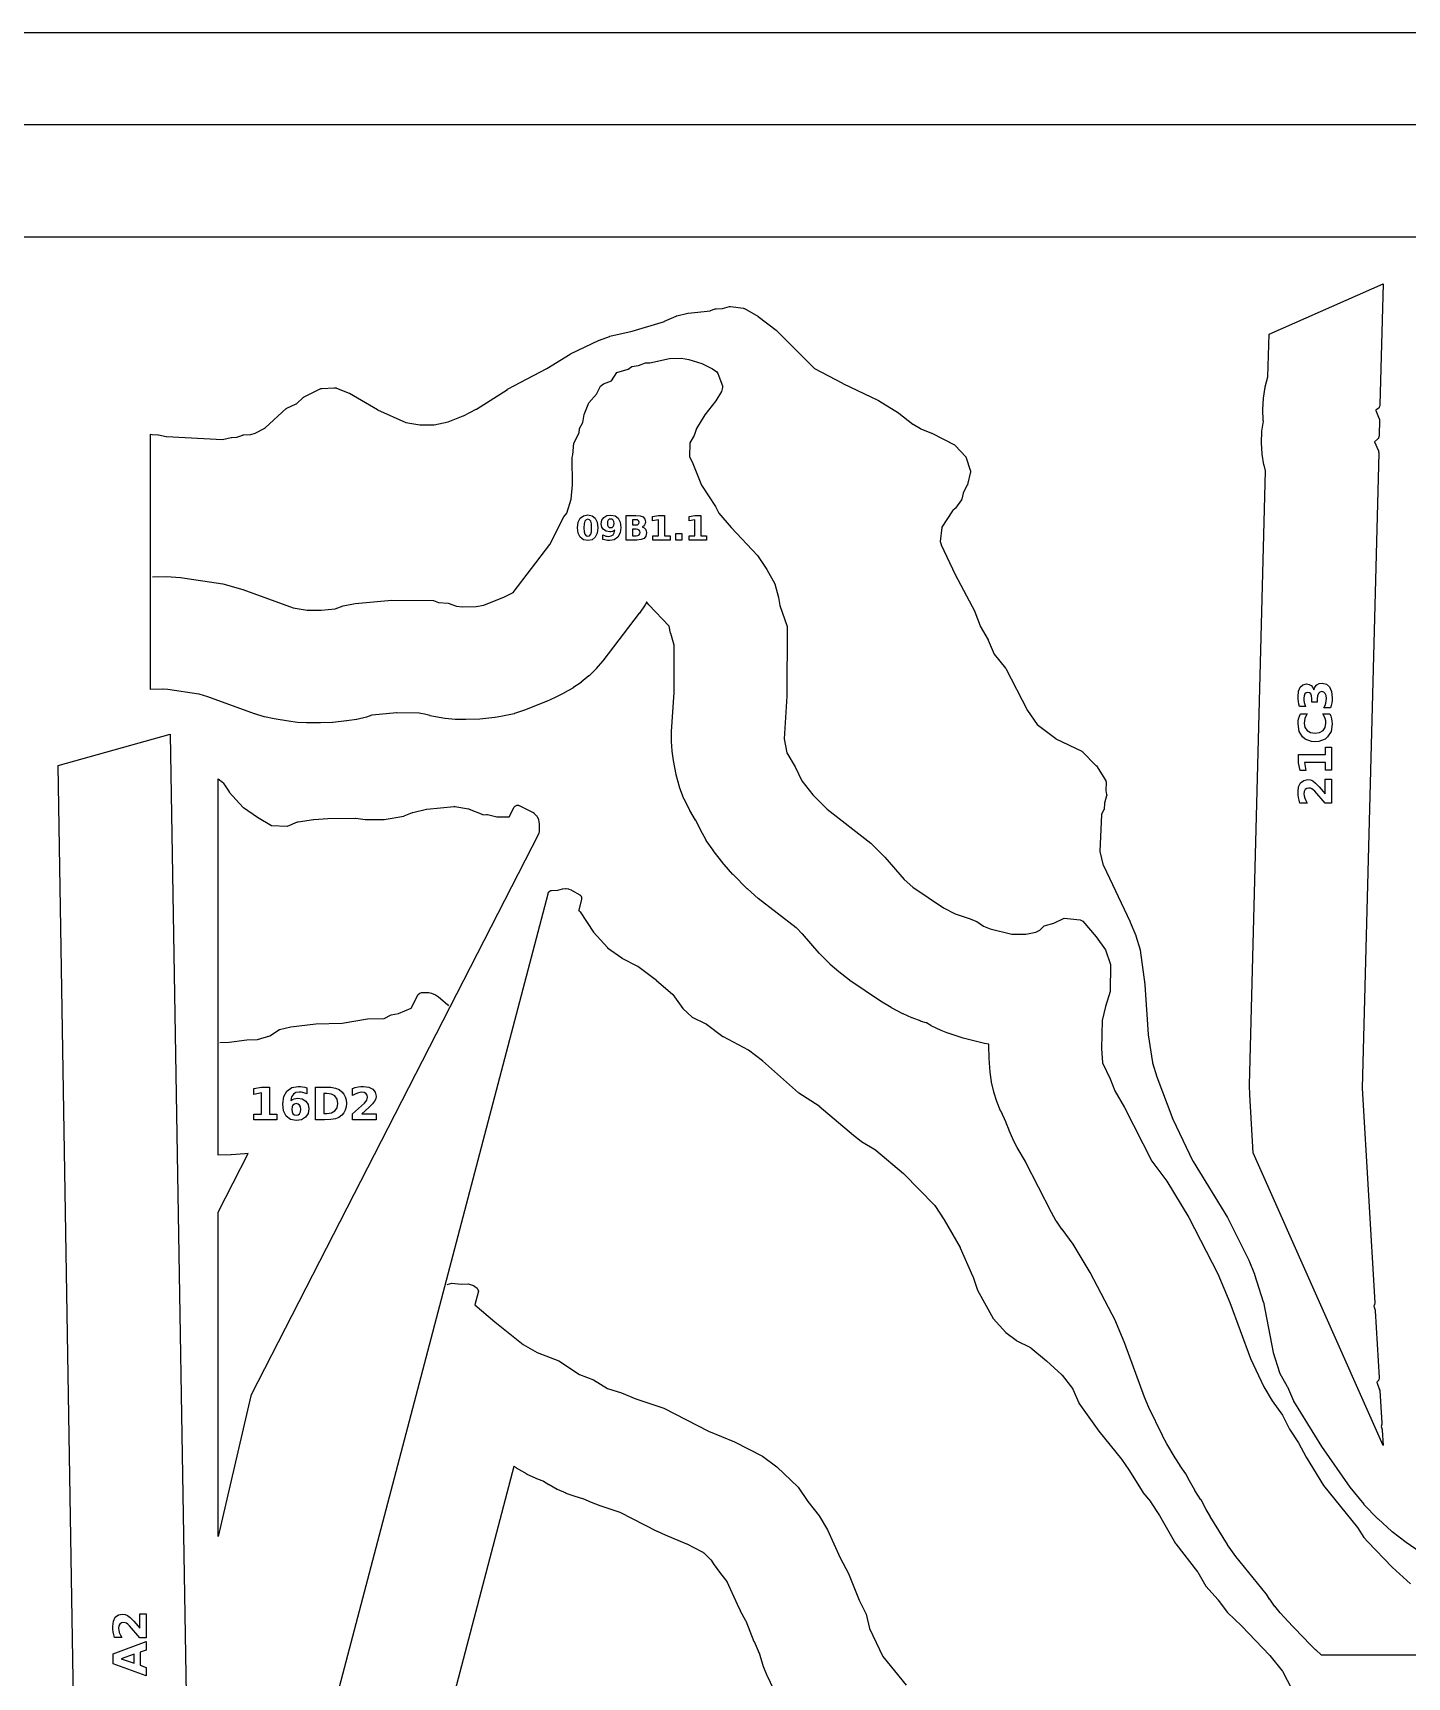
# Model space of a CAD drawing. Header units: millimetres. Extents: x 0 to 841, y 0 to 594.
# Drawn here: x 414.2 to 658.1, y 302.2 to 594 of the extents above; entities that cross this region are included whole.
import ezdxf

# ---------------------------------------------------------------- set-up
doc = ezdxf.new("R2010")
doc.units = ezdxf.units.MM
for name, color, linetype in [('CUT', 1, 'Continuous'), ('ENGRAVE', 5, 'Continuous'), ('SHEET_EDGE_DO_NOT_CUT', 8, 'Continuous')]:
    doc.layers.add(name, color=color, linetype=linetype)

msp = doc.modelspace()

# ---------------------------------------------------------------- linework, layer by layer
at = {"layer": 'CUT'}
for points in [[(358.62, 577.74), (684.48, 577.76)], [(677.38, 557.76), (358.62, 557.74)], [(707.21, 306.12), (642.87, 306.12), (641.86, 307.06), (641.84, 307.07), (640.97, 307.93), (640.96, 307.94), (636.66, 312.43), (636.66, 312.44), (636.25, 312.88), (636.24, 312.89), (635.55, 313.66), (635.53, 313.67), (634.58, 314.82), (634.55, 314.85), (633.69, 316.07), (633.68, 316.09), (633.1, 316.97), (633.09, 316.99), (627.7, 323.63), (627.68, 323.65), (626.2, 325.74), (626.18, 325.77), (623.11, 330.75), (623.1, 330.77), (622.42, 331.98), (622.41, 331.99), (621.52, 333.7), (621.5, 333.72), (620.43, 335.38), (620.42, 335.4), (619.46, 337.06), (619.45, 337.08), (618.82, 338.3), (618.8, 338.33), (617.8, 339.74), (617.79, 339.76), (616.91, 341.13), (616.9, 341.14), (615.44, 343.63), (615.43, 343.64), (614.66, 345.08), (614.66, 345.09), (612.25, 350.08), (612.24, 350.1), (611.49, 351.89), (611.48, 351.91), (607.99, 361.43), (607.98, 361.44), (606.37, 365.3), (606.36, 365.32), (601.85, 374.02), (601.85, 374.03), (598.84, 379.06), (598.82, 379.08), (596.84, 381.7), (596.82, 381.72), (595.85, 383.13), (595.83, 383.17), (594.98, 384.66), (594.97, 384.68), (590.36, 393.7), (590.35, 393.71), (588.9, 396.21), (588.89, 396.23), (588.12, 397.69), (588.1, 397.73), (587.46, 399.25), (587.45, 399.27), (586.95, 400.61), (586.94, 400.63), (585.96, 402.73), (585.95, 402.75), (585.27, 404.36), (585.26, 404.4), (584.74, 406.06), (584.72, 406.1), (584.35, 407.8), (584.34, 407.84), (584.12, 409.57), (584.12, 409.6), (583.91, 412.09), (583.9, 412.12), (583.84, 414.28), (583.84, 414.3), (583.85, 414.53), (583.85, 414.54), (583.84, 414.54), (583.11, 414.68), (583.08, 414.68), (579.33, 415.61), (579.29, 415.62), (576.63, 416.49), (576.59, 416.5), (575.41, 416.98), (575.38, 416.99), (573.61, 417.81), (573.57, 417.84), (572.77, 418.31), (572.76, 418.32), (572.74, 418.32), (571.87, 418.6), (571.85, 418.61), (570.24, 419.2), (570.2, 419.21), (568.64, 419.94), (568.62, 419.95), (566.58, 421.02), (566.55, 421.04), (564.64, 422.18), (564.61, 422.2), (559.19, 425.87), (559.16, 425.89), (557.24, 427.37), (557.22, 427.39), (555.71, 428.71), (555.69, 428.73), (553.75, 430.68), (553.72, 430.7), (550.78, 434.11), (550.76, 434.12), (549.71, 435.18), (549.69, 435.2), (542.95, 440.41), (542.92, 440.43), (541.01, 442.11), (540.98, 442.13), (538.48, 444.65), (538.46, 444.67), (536.88, 446.46), (536.86, 446.48), (534.94, 448.94), (534.92, 448.96), (533.72, 450.69), (533.69, 450.73), (532.68, 452.57), (532.67, 452.6), (531.84, 454.31), (531.83, 454.33), (530.83, 456.03), (530.81, 456.05), (529.78, 458.03), (529.76, 458.08), (528.97, 460.15), (528.95, 460.21), (528.39, 462.37), (528.39, 462.4), (527.9, 464.86), (527.9, 464.88), (527.64, 466.55), (527.64, 466.59), (527.53, 468.26), (527.52, 468.3), (527.56, 469.99), (527.56, 470.01), (528, 476.97), (528, 476.98), (528.05, 485.34), (528.05, 485.36), (528.05, 485.37), (527.91, 485.77), (527.9, 485.79), (527.4, 487.45), (527.39, 487.49), (527.13, 488.72), (527.13, 488.73), (527.12, 488.74), (523.55, 492.53), (523.55, 492.54), (523.15, 492.98), (523.14, 492.99), (523.14, 492.98), (522.91, 492.58), (522.89, 492.54), (521.85, 491.05), (521.83, 491.03), (515.34, 482.56), (515.33, 482.54), (514.19, 481.19), (514.16, 481.16), (512.92, 479.92), (512.89, 479.89), (511.54, 478.77), (511.51, 478.75), (510.06, 477.76), (510.03, 477.73), (508.49, 476.87), (508.47, 476.86), (506.93, 476.08), (506.91, 476.07), (505.34, 475.36), (505.32, 475.35), (501.67, 473.89), (501.65, 473.88), (499.67, 473.21), (499.62, 473.19), (497.58, 472.73), (497.56, 472.73), (496.25, 472.51), (496.22, 472.5), (493.56, 472.23), (493.53, 472.23), (491.08, 472.15), (491.06, 472.15), (489.23, 472.17), (489.19, 472.18), (487.38, 472.37), (487.35, 472.37), (486.34, 472.53), (486.32, 472.53), (484.73, 472.84), (484.69, 472.85), (483.74, 473.12), (483.71, 473.13), (482.77, 473.28), (482.76, 473.28), (482.75, 473.28), (478.79, 473.32), (478.77, 473.32), (474.43, 472.92), (474.42, 472.92), (474.4, 472.91), (473.45, 472.59), (473.41, 472.58), (471.72, 472.17), (471.67, 472.16), (469.93, 471.91), (469.91, 471.9), (467.43, 471.65), (467.41, 471.65), (465.28, 471.55), (465.25, 471.55), (462.8, 471.56), (462.78, 471.56), (461.2, 471.63), (461.16, 471.64), (459.59, 471.84), (459.57, 471.84), (457.07, 472.26), (457.05, 472.27), (455.32, 472.64), (455.28, 472.65), (453.59, 473.18), (453.57, 473.19), (445.28, 476.19), (445.26, 476.2), (443.71, 476.64), (443.68, 476.65), (438.18, 477.47), (438.16, 477.47), (437.34, 477.53), (437.31, 477.53), (435.12, 477.49), (435.12, 522.81), (435.4, 522.74), (435.41, 522.74), (435.42, 522.74), (436.44, 522.69), (436.48, 522.68), (436.52, 522.68), (437.9, 522.38), (437.91, 522.38), (437.92, 522.38), (447.88, 521.86), (447.89, 521.86), (447.9, 521.86), (449.39, 522.21), (449.44, 522.22), (449.5, 522.22), (450.39, 522.24), (450.41, 522.24), (450.42, 522.24), (451.47, 522.64), (451.51, 522.66), (451.56, 522.67), (451.61, 522.67), (452.89, 522.76), (452.91, 522.76), (452.92, 522.76), (453.67, 522.98), (453.68, 522.99), (453.69, 522.99), (455.4, 523.88), (455.41, 523.89), (455.42, 523.89), (459.17, 527.33), (459.21, 527.36), (459.25, 527.39), (459.3, 527.42), (460.96, 528.19), (460.97, 528.19), (460.98, 528.2), (462.28, 529.34), (462.31, 529.37), (462.35, 529.39), (462.38, 529.41), (465.32, 530.87), (465.37, 530.89), (465.42, 530.91), (465.46, 530.92), (465.51, 530.92), (467.69, 531.04), (467.75, 531.04), (467.8, 531.04), (468.01, 531.01), (468.06, 530.99), (468.11, 530.98), (470.37, 530.09), (470.41, 530.08), (470.44, 530.06), (475.38, 527.15), (475.4, 527.14), (480.4, 524.84), (480.41, 524.84), (480.42, 524.84), (482.9, 524.45), (482.91, 524.45), (482.92, 524.45), (485.41, 524.45), (485.43, 524.45), (485.44, 524.46), (487.9, 524.98), (487.91, 524.98), (487.92, 524.98), (490.61, 526.06), (490.64, 526.07), (492.91, 527.25), (492.93, 527.26), (498.44, 530.74), (498.47, 530.76), (505.41, 534.42), (505.43, 534.43), (509.58, 537), (509.62, 537.02), (514.7, 539.48), (514.75, 539.5), (516.53, 540.15), (516.59, 540.17), (520.57, 541.1), (520.59, 541.1), (526.3, 542.81), (526.33, 542.82), (528.38, 543.76), (528.42, 543.77), (528.47, 543.79), (530.43, 544.27), (530.49, 544.28), (534.45, 544.7), (534.46, 544.7), (534.47, 544.71), (535.29, 545.02), (535.34, 545.03), (535.4, 545.04), (535.45, 545.05), (536.56, 545.09), (536.58, 545.09), (536.59, 545.1), (537.81, 545.44), (537.86, 545.46), (537.91, 545.46), (537.96, 545.46), (538.02, 545.46), (540.31, 545.13), (540.36, 545.12), (540.4, 545.11), (540.44, 545.09), (540.48, 545.07), (542.89, 543.74), (542.92, 543.72), (542.95, 543.7), (546.11, 541.24), (546.15, 541.2), (552.9, 534.44), (552.91, 534.43), (552.92, 534.43), (552.92, 534.43), (557.91, 531.82), (557.92, 531.81), (564.25, 528.79), (564.3, 528.76), (567.85, 526.57), (567.89, 526.54), (570.37, 524.58), (570.4, 524.56), (571.73, 523.78), (571.76, 523.77), (573.7, 522.97), (573.74, 522.95), (577.77, 520.88), (577.81, 520.86), (577.84, 520.83), (577.88, 520.8), (577.91, 520.77), (579.75, 518.76), (579.78, 518.72), (579.81, 518.67), (579.83, 518.63), (579.85, 518.58), (580.57, 516.39), (580.59, 516.34), (580.6, 516.28), (580.6, 516.23), (580.6, 516.18), (580.59, 516.12), (580.08, 513.85), (580.07, 513.81), (580.05, 513.77), (580.03, 513.73), (579.32, 512.37), (579.31, 512.35), (579.31, 512.34), (579.05, 511.29), (579.04, 511.24), (579.02, 511.2), (579, 511.16), (578.98, 511.12), (577.96, 509.68), (577.94, 509.65), (577.91, 509.62), (577.88, 509.59), (577.44, 509.22), (577.43, 509.21), (577.43, 509.2), (575.5, 506.27), (575.5, 506.26), (575.49, 506.25), (575.2, 503.77), (575.2, 503.76), (575.2, 503.75), (575.4, 503.19), (575.41, 503.17), (577.91, 497.87), (577.91, 497.87), (581.35, 491.33), (581.38, 491.27), (582.33, 488.77), (582.34, 488.76), (582.34, 488.75), (583.72, 486.32), (583.75, 486.27), (584.82, 483.77), (584.82, 483.76), (584.83, 483.75), (586.79, 481.29), (586.82, 481.26), (586.85, 481.21), (590.72, 473.79), (590.73, 473.77), (592.44, 471.29), (592.45, 471.27), (592.46, 471.27), (595.72, 468.77), (595.73, 468.76), (595.74, 468.75), (600.36, 466.52), (600.41, 466.49), (600.45, 466.46), (600.5, 466.42), (602.87, 464.03), (602.9, 463.99), (602.93, 463.95), (604.55, 461.41), (604.58, 461.36), (604.6, 461.32), (604.61, 461.27), (604.62, 461.22), (604.65, 461.07), (604.65, 461.02), (604.65, 460.97), (604.6, 459.57), (604.6, 459.56), (604.61, 459.55), (604.76, 458.84), (604.77, 458.79), (604.77, 458.74), (604.77, 458.69), (604.77, 458.65), (604.76, 458.6), (604.4, 457.29), (604.39, 457.27), (604.39, 457.26), (604.34, 456.34), (604.33, 456.29), (604.32, 456.23), (604.3, 456.18), (604.28, 456.13), (603.84, 455.34), (603.84, 455.33), (603.84, 455.32), (603.53, 448.77), (603.53, 448.76), (603.53, 448.75), (604.17, 446.27), (604.18, 446.26), (604.18, 446.25), (608.95, 436.25), (608.96, 436.22), (609.94, 433.81), (609.95, 433.77), (610.68, 431.29), (610.69, 431.26), (610.7, 431.22), (611.53, 425.12), (611.54, 425.09), (612.1, 416.25), (612.1, 416.23), (612.91, 411.3), (612.92, 411.27), (613.64, 408.78), (613.64, 408.76), (616.49, 401.25), (616.5, 401.23), (620.08, 393.79), (620.1, 393.76), (626.19, 383.8), (626.21, 383.77), (629.98, 376.25), (629.99, 376.22), (631.01, 373.75), (631.02, 373.71), (632.55, 368.82), (632.57, 368.77), (634.32, 359.87), (634.33, 359.85), (635.43, 356.27), (635.43, 356.26), (635.44, 356.25), (636.79, 353.81), (636.82, 353.77), (637.92, 351.25), (637.93, 351.22), (642.9, 343.16), (642.91, 343.15), (647.91, 335.94), (647.92, 335.93), (650.39, 332.91), (650.41, 332.89), (652.9, 330.35), (652.91, 330.34), (655.39, 328.06), (655.4, 328.05), (657.9, 326.16), (657.91, 326.16), (662.89, 322.78)], [(465.09, 287.01), (505.64, 441.24), (505.66, 441.28), (505.67, 441.32), (505.69, 441.36), (505.78, 441.52), (505.8, 441.56), (505.8, 441.56), (505.83, 441.6), (505.87, 441.63), (505.91, 441.67), (505.95, 441.69), (506.04, 441.75), (506.08, 441.78), (506.13, 441.8), (506.18, 441.82), (506.23, 441.83), (506.28, 441.83), (507.33, 441.88), (507.35, 441.88), (507.36, 441.88), (508.18, 442.11), (508.23, 442.12), (508.27, 442.12), (508.75, 442.16), (508.8, 442.16), (508.85, 442.15), (509.25, 442.1), (509.3, 442.09), (509.34, 442.08), (509.72, 441.94), (509.77, 441.92), (509.81, 441.9), (511.27, 441.05), (511.31, 441.02), (511.35, 440.99), (511.39, 440.96), (511.42, 440.92), (511.47, 440.85), (511.49, 440.82), (511.52, 440.78), (511.53, 440.74), (511.55, 440.69), (511.56, 440.65), (511.59, 440.51), (511.59, 440.46), (511.6, 440.42), (511.6, 440.38), (511.59, 440.33), (511.58, 440.29), (511.08, 438.31), (511.07, 438.3), (511.08, 438.29), (511.26, 438.11), (511.3, 438.07), (511.33, 438.03), (513.7, 434.41), (513.71, 434.41), (513.71, 434.4), (516.2, 431.69), (516.21, 431.68), (516.22, 431.67), (518.72, 429.86), (518.75, 429.84), (521.49, 428.41), (521.52, 428.39), (521.55, 428.37), (524.89, 425.89), (524.91, 425.86), (527.73, 423.45), (527.77, 423.41), (527.81, 423.36), (529.55, 420.9), (529.56, 420.89), (529.57, 420.88), (531.2, 419.36), (531.21, 419.35), (531.22, 419.35), (533.66, 418.16), (533.7, 418.14), (533.74, 418.11), (536.67, 415.9), (536.68, 415.89), (536.69, 415.89), (541.16, 413.57), (541.2, 413.54), (541.24, 413.52), (543.67, 411.65), (543.7, 411.62), (550.1, 405.9), (550.11, 405.89), (550.12, 405.89), (553.72, 403.61), (553.77, 403.57), (559.85, 398.39), (559.86, 398.38), (561.21, 397.33), (561.24, 397.31), (563.72, 395.81), (563.75, 395.79), (563.78, 395.76), (568.71, 391.59), (568.75, 391.55), (574.22, 385.98), (574.25, 385.94), (574.28, 385.9), (575.93, 383.39), (575.95, 383.36), (578.76, 378.45), (578.78, 378.4), (580.97, 373.44), (580.99, 373.4), (581.84, 370.9), (581.84, 370.89), (581.85, 370.88), (584.64, 365.9), (584.64, 365.89), (584.65, 365.88), (586.88, 363.39), (586.89, 363.38), (586.9, 363.37), (588.7, 362), (588.71, 361.99), (588.72, 361.99), (591.22, 360.7), (591.27, 360.67), (591.31, 360.64), (594.08, 358.39), (594.1, 358.36), (596.8, 355.87), (596.83, 355.84), (596.85, 355.81), (598.68, 353.47), (598.71, 353.43), (598.73, 353.4), (598.75, 353.36), (599.82, 350.89), (599.83, 350.88), (599.84, 350.86), (603.38, 345.91), (603.38, 345.89), (607.37, 340.93), (607.39, 340.9), (608.69, 339.02), (608.7, 339), (611.19, 335.03), (611.2, 335.01), (612.52, 333.38), (612.55, 333.34), (614.15, 330.93), (614.16, 330.9), (617, 325.93), (617.02, 325.9), (620.9, 320.92), (620.94, 320.86), (622.34, 318.4), (622.34, 318.39), (622.35, 318.38), (624.52, 315.93), (624.55, 315.9), (626.2, 313.71), (626.21, 313.71), (626.21, 313.7), (628.71, 311.32), (628.73, 311.3), (633.67, 306.12), (633.7, 306.09), (635.91, 303.36), (635.94, 303.32), (635.97, 303.27), (638.42, 298.5)], [(546.96, 297.37), (544.62, 302.31), (544.61, 302.33), (543.83, 304.24), (543.81, 304.29), (543.23, 306.26), (543.23, 306.29), (543.19, 306.46), (543.18, 306.47), (543.18, 306.48), (543.01, 306.8), (543, 306.82), (542.25, 308.49), (542.24, 308.51), (540.77, 312.18), (540.76, 312.21), (539.82, 313.97), (539.81, 313.99), (539.26, 315.1), (539.26, 315.12), (537.41, 319.17), (537.4, 319.19), (537.21, 319.51), (537.21, 319.52), (537.2, 319.53), (536.12, 320.87), (536.11, 320.89), (535.15, 322.19), (535.14, 322.21), (534.63, 322.97), (534.62, 322.98), (534.61, 322.99), (533.34, 324.21), (533.31, 324.23), (533.08, 324.4), (533.07, 324.4), (533.07, 324.41), (530.3, 325.84), (530.28, 325.85), (526.51, 327.41), (526.49, 327.42), (525.05, 328.09), (525.03, 328.1), (518.45, 331.46), (518.44, 331.46), (518.44, 331.46), (514.9, 332.64), (514.88, 332.65), (513.36, 333.23), (513.34, 333.24), (511.85, 333.88), (511.82, 333.89), (510.47, 334.29), (510.45, 334.3), (508.88, 334.84), (508.84, 334.86), (507.32, 335.53), (507.29, 335.55), (505.82, 336.36), (505.81, 336.37), (504.81, 336.97), (504.8, 336.98), (504.79, 336.98), (503.94, 337.31), (503.92, 337.32), (501.96, 338.21), (501.91, 338.24), (500.06, 339.34), (500.04, 339.36), (499.62, 339.64), (499.61, 339.64), (499.6, 339.63), (484.43, 281.92)]]:
    msp.add_lwpolyline(points, dxfattribs=at)
for points in [[(653.25, 528), (653.25, 527.94), (653.23, 527.88), (653.22, 527.83), (653.12, 527.57), (653.09, 527.52), (653.07, 527.47), (653.04, 527.43), (653, 527.39), (652.96, 527.35), (652.55, 527.03), (652.54, 527.02), (652.54, 527.01), (653.14, 525.51), (653.16, 525.46), (653.17, 525.41), (653.18, 525.36), (653.18, 525.31), (653.11, 522.53), (653.1, 522.47), (653.09, 522.42), (653.08, 522.36), (652.98, 522.11), (652.96, 522.06), (652.94, 522.02), (652.91, 521.97), (652.87, 521.94), (652.84, 521.9), (652.31, 521.45), (652.3, 521.44), (652.3, 521.43), (652.95, 519.94), (652.97, 519.88), (652.98, 519.83), (653.02, 519.62), (653.03, 519.57), (653.03, 519.51), (650.12, 406.75), (650.12, 406.73), (652.33, 368.66), (652.33, 368.61), (652.33, 368.56), (652.31, 368.41), (652.3, 368.36), (652.28, 368.31), (652.26, 368.27), (652.24, 368.22), (652.15, 368.07), (652.14, 368.06), (652.14, 368.05), (652.39, 367.37), (652.4, 367.33), (652.41, 367.28), (652.41, 367.23), (653.1, 355.41), (653.1, 355.36), (653.1, 355.31), (653.09, 355.27), (653.04, 355.06), (653.03, 355.02), (653.01, 354.98), (652.99, 354.93), (652.97, 354.89), (652.94, 354.86), (652.91, 354.82), (652.68, 354.6), (652.68, 354.59), (652.68, 354.58), (653.2, 353.24), (653.22, 353.19), (653.23, 353.14), (653.24, 353.08), (653.57, 347.28), (653.57, 347.22), (653.57, 347.16), (653.56, 347.11), (653.45, 346.72), (653.44, 346.71), (653.45, 346.7), (653.62, 346.19), (653.63, 346.15), (653.64, 346.1), (653.65, 346.06), (653.8, 343.32), (630.75, 395.29), (630.15, 405.57), (630.15, 405.59), (630.13, 407.24), (630.13, 407.26), (632.94, 516.27), (632.94, 516.29), (632.94, 516.3), (632.68, 517.29), (632.67, 517.34), (632.36, 519.26), (632.35, 519.31), (632.23, 521.26), (632.23, 521.31), (632.31, 523.25), (632.32, 523.3), (632.57, 525.09), (632.57, 525.1), (632.57, 525.11), (632.56, 525.15), (632.56, 525.2), (632.47, 527.15), (632.47, 527.2), (632.59, 529.16), (632.59, 529.21), (632.9, 531.14), (632.91, 531.19), (633.37, 532.94), (633.37, 532.96), (633.37, 532.97), (633.57, 540.51), (653.81, 549.49), (653.25, 528)], [(442.3, 245.85), (442.29, 245.79), (442.28, 245.73), (433.04, 204.12), (433.03, 204.07), (433.02, 204.03), (432.99, 203.99), (432.97, 203.95), (432.94, 203.91), (428.16, 198.07), (418.71, 231.75), (422.26, 247.8), (422.26, 247.82), (422.26, 247.83), (418.71, 463.98), (438.62, 469.57), (442.3, 245.85)], [(447.9, 461.04), (447.94, 461), (447.98, 460.96), (448.01, 460.92), (449.08, 459.3), (449.08, 459.29), (449.09, 459.29), (451.57, 456.54), (451.58, 456.53), (451.6, 456.52), (454.07, 454.84), (454.08, 454.83), (456.57, 453.38), (456.58, 453.38), (456.6, 453.38), (459.37, 453.23), (459.38, 453.23), (459.39, 453.23), (461.16, 453.98), (461.2, 453.99), (461.24, 454), (461.28, 454.01), (464.03, 454.42), (464.07, 454.42), (466.55, 454.58), (466.58, 454.59), (471.47, 454.68), (471.51, 454.68), (471.56, 454.67), (473.2, 454.4), (473.21, 454.4), (473.22, 454.4), (476.57, 454.42), (476.58, 454.42), (476.59, 454.42), (480.06, 455.03), (480.08, 455.03), (480.09, 455.04), (481.6, 455.65), (481.67, 455.67), (484.05, 456.27), (484.08, 456.28), (484.12, 456.28), (488.98, 456.75), (489.02, 456.76), (489.07, 456.75), (489.12, 456.75), (491.53, 456.31), (491.58, 456.3), (491.63, 456.28), (494.07, 455.28), (494.08, 455.27), (494.09, 455.27), (494.73, 455.32), (494.78, 455.32), (494.83, 455.32), (494.88, 455.31), (496.57, 454.91), (496.58, 454.91), (496.6, 454.91), (498.7, 454.88), (498.72, 454.88), (498.72, 454.89), (499.63, 456.59), (499.65, 456.63), (499.68, 456.67), (499.71, 456.71), (499.75, 456.74), (499.78, 456.77), (499.93, 456.87), (499.97, 456.9), (500.02, 456.92), (500.07, 456.94), (500.12, 456.95), (500.17, 456.96), (500.26, 456.96), (500.31, 456.96), (500.37, 456.96), (500.42, 456.95), (500.47, 456.93), (500.52, 456.91), (503.01, 455.67), (503.06, 455.64), (503.1, 455.61), (503.14, 455.57), (503.56, 455.15), (503.59, 455.11), (503.62, 455.07), (503.65, 455.03), (503.92, 454.49), (503.94, 454.44), (503.96, 454.39), (503.97, 454.34), (504.08, 453.66), (504.08, 453.62), (504.08, 453.58), (504.08, 452.34), (504.08, 452.29), (504.07, 452.25), (504.06, 452.2), (504.02, 452.04), (504, 452), (503.98, 451.95), (452.93, 352.19), (452.93, 352.18), (452.92, 352.16), (447.12, 327.17), (447.12, 384.75), (452.45, 395.16), (452.46, 395.17), (452.44, 395.16), (451.9, 395.09), (451.87, 395.08), (449.39, 394.89), (449.36, 394.89), (447.12, 394.85), (447.12, 461.64), (447.9, 461.04)]]:
    msp.add_lwpolyline(points, close=True, dxfattribs=at)
at = {"layer": 'ENGRAVE'}
for points in [[(435.43, 497.5), (437.94, 497.55), (440.43, 497.35), (447.96, 496.23), (451.46, 495.22), (460.39, 491.99), (462.91, 491.56), (465.39, 491.54), (467.89, 491.8), (469.31, 492.35), (471.41, 492.72), (477.95, 493.33), (485.34, 493.26), (486.22, 492.95), (487.91, 492.78), (489.37, 492.3), (490.41, 492.14), (492.88, 492.22), (494.22, 492.45), (497.89, 493.92), (499.46, 494.71), (505.96, 503.2), (508.44, 508.11), (508.96, 508.76), (509.72, 511.24), (509.96, 513.78), (509.91, 518.68), (510.06, 519.13), (510.22, 521.18), (511.14, 523.03), (511.2, 523.79), (511.8, 524.87), (512.03, 526.26), (512.89, 528.37), (514.25, 529.91), (514.93, 531.32), (515.47, 531.74), (516.91, 532.26), (517.85, 533.71), (519.83, 534.34), (520.5, 534.83), (521.7, 534.97)], [(521.7, 534.97), (522.91, 535.45), (523.72, 535.45), (527.19, 536.25), (529.3, 536.26), (530.62, 536.05), (532.91, 535.32), (534.81, 534.37), (535.57, 533.85), (535.79, 533.54), (536.6, 531.36), (536.6, 531.08), (536.4, 530.38), (535.41, 528.68), (533.46, 526.24), (532, 523.78), (531.59, 522.57), (530.78, 521.26), (530.77, 518.76), (531.23, 517.91), (532.86, 513.76), (535.38, 509.96), (535.97, 508.76), (538.11, 506.25), (542.81, 501.26), (544.48, 498.79), (545.86, 496.26), (546.55, 493.8), (546.78, 492.39), (548.07, 488.69), (547.99, 476.28), (547.52, 468.74), (548.01, 466.26), (549.48, 463.79), (550.7, 461.26), (552.63, 458.78), (555.16, 456.24), (562.94, 450.23), (565.43, 447.74), (568.86, 443.78), (570.39, 442.44), (575.84, 438.75), (577.91, 437.67), (580.37, 436.88), (581.75, 436.29), (582.91, 435.52), (584.12, 435.03), (587.91, 434.09), (590.41, 434.08), (592.21, 434.45), (592.91, 434.78), (593.68, 435.58), (595.41, 436.02), (597.24, 436.9), (600.04, 436.64), (600.52, 436.35), (602.89, 433.59), (604.54, 431.28), (605.46, 428.69), (605.4, 423.88), (604.55, 421.24), (603.96, 418.76), (603.83, 413.78), (604.05, 411.26), (605.39, 408.39), (606.19, 406.26), (607.92, 403.29), (612.78, 393.77), (615.43, 390.27), (619.32, 383.78), (624.5, 373.79), (626.61, 368.74), (630.26, 358.78), (632.67, 353.77), (634.14, 351.27), (635.95, 348.71), (637.22, 346.24), (638.81, 343.79), (640.14, 341.25), (643.22, 336.24), (649.26, 328.79), (650.41, 327.04), (651.11, 326.26), (655.42, 321.76), (658.66, 318.77)], [(447.42, 414.86), (449.06, 414.88), (452.22, 415.34), (454.08, 415.38), (456.27, 416.02), (458.02, 417.17), (460, 417.65), (464.46, 418.19), (469.11, 418.3), (473.63, 419.02), (476.58, 419.12), (477.83, 419.73), (479.08, 420.01), (481.38, 420.96), (482.62, 423.37), (482.89, 423.62), (483.18, 423.71), (484.49, 423.75), (484.99, 423.61), (485.69, 423.28), (486.21, 422.95), (487.8, 421.62), (487.98, 421.35)], [(487.73, 371.93), (488.56, 372.15), (490.2, 371.98), (491.48, 372.03), (492.4, 371.74), (493.07, 371.23), (493.28, 370.75), (492.67, 368.3), (496.21, 365.26), (501.22, 361.27), (503.71, 359.86), (507.58, 358.39), (511.21, 355.95), (513.7, 354.97), (516.21, 353.45), (518.66, 352.71), (521.22, 351.62), (526.21, 349.96), (534.14, 345.9), (538.73, 344), (543.7, 341.42), (546.24, 339.54), (550, 335.95), (551.73, 333.38), (553.76, 330.84), (555.2, 328.36), (557.46, 323.4), (558.94, 320.64), (560.82, 315.91), (562.09, 313.42), (562.69, 310.87), (565.04, 305.91), (569.21, 300.82)]]:
    msp.add_lwpolyline(points, dxfattribs=at)
for points in [[(514.49, 506.19), (514.38, 505.22), (514.02, 504.51), (513.46, 504.07), (512.69, 503.92), (511.93, 504.07), (511.36, 504.51), (511.01, 505.22), (510.89, 506.19), (511.01, 507.15), (511.36, 507.87), (511.93, 508.31), (512.69, 508.46), (513.46, 508.31), (514.02, 507.87), (514.38, 507.15), (514.49, 506.19)], [(513.36, 506.2), (513.33, 506.89), (513.21, 507.35), (513, 507.6), (512.69, 507.69), (512.38, 507.6), (512.17, 507.35), (512.06, 506.89), (512.02, 506.2), (512.06, 505.49), (512.17, 505.03), (512.38, 504.77), (512.69, 504.69), (513, 504.77), (513.21, 505.03), (513.33, 505.49), (513.36, 506.2)], [(515.38, 504.1), (515.38, 504.91), (515.64, 504.8), (515.89, 504.72), (516.14, 504.67), (516.38, 504.66), (516.83, 504.73), (517.17, 504.94), (517.39, 505.28), (517.5, 505.77), (517.29, 505.64), (517.07, 505.55), (516.84, 505.49), (516.58, 505.47), (515.98, 505.57), (515.5, 505.87), (515.19, 506.32), (515.09, 506.89), (515.2, 507.53), (515.55, 508.03), (516.08, 508.34), (516.78, 508.45), (517.54, 508.31), (518.1, 507.87), (518.45, 507.18), (518.57, 506.24), (518.43, 505.27), (518.02, 504.54), (517.37, 504.07), (516.52, 503.92), (516.22, 503.93), (515.93, 503.96), (515.65, 504.02), (515.38, 504.1)], [(516.77, 506.21), (517.03, 506.25), (517.22, 506.4), (517.33, 506.64), (517.37, 506.97), (517.33, 507.31), (517.22, 507.55), (517.03, 507.69), (516.77, 507.74), (516.51, 507.69), (516.33, 507.55), (516.21, 507.31), (516.18, 506.97), (516.21, 506.64), (516.33, 506.4), (516.51, 506.25), (516.77, 506.21)], [(522.34, 506.34), (522.67, 506.19), (522.91, 505.95), (523.06, 505.64), (523.11, 505.26), (523, 504.71), (522.68, 504.31), (522.14, 504.08), (521.38, 504), (519.51, 504), (519.51, 508.38), (521.2, 508.38), (521.98, 508.31), (522.52, 508.1), (522.82, 507.74), (522.93, 507.22), (522.89, 506.92), (522.78, 506.68), (522.59, 506.48), (522.34, 506.34)], [(524.23, 504.78), (525.23, 504.78), (525.23, 507.61), (524.2, 507.4), (524.2, 508.17), (525.22, 508.38), (526.29, 508.38), (526.29, 504.78), (527.29, 504.78), (527.29, 504), (524.23, 504), (524.23, 504.78)], [(530.68, 504.78), (531.68, 504.78), (531.68, 507.61), (530.66, 507.4), (530.66, 508.17), (531.67, 508.38), (532.75, 508.38), (532.75, 504.78), (533.74, 504.78), (533.74, 504), (530.68, 504), (530.68, 504.78)], [(521.26, 506.68), (521.49, 506.71), (521.66, 506.8), (521.76, 506.95), (521.8, 507.15), (521.76, 507.35), (521.66, 507.49), (521.49, 507.58), (521.26, 507.61), (520.63, 507.61), (520.63, 506.68), (521.26, 506.68)], [(521.29, 504.77), (521.59, 504.81), (521.81, 504.91), (521.93, 505.09), (521.98, 505.35), (521.94, 505.6), (521.81, 505.77), (521.59, 505.88), (521.29, 505.92), (520.63, 505.92), (520.63, 504.77), (521.29, 504.77)], [(528.31, 505.14), (529.37, 505.14), (529.37, 504), (528.31, 504), (528.31, 505.14)], [(641.51, 477.41), (641.72, 477.93), (642.04, 478.3), (642.47, 478.53), (643, 478.61), (643.76, 478.44), (644.32, 477.94), (644.66, 477.13), (644.77, 476.01), (644.75, 475.56), (644.7, 475.11), (644.61, 474.66), (644.48, 474.21), (643.32, 474.21), (643.51, 474.64), (643.64, 475.05), (643.72, 475.47), (643.75, 475.87), (643.7, 476.4), (643.54, 476.79), (643.29, 477.03), (642.95, 477.11), (642.6, 477.02), (642.34, 476.78), (642.19, 476.38), (642.14, 475.82), (642.14, 475.21), (641.17, 475.21), (641.17, 475.85), (641.12, 476.34), (640.99, 476.69), (640.77, 476.9), (640.45, 476.97), (640.15, 476.9), (639.93, 476.7), (639.79, 476.37), (639.75, 475.94), (639.77, 475.57), (639.83, 475.2), (639.93, 474.83), (640.07, 474.46), (638.97, 474.46), (638.86, 474.91), (638.78, 475.35), (638.74, 475.78), (638.72, 476.21), (638.81, 477.2), (639.09, 477.91), (639.56, 478.33), (640.22, 478.47), (640.68, 478.4), (641.05, 478.2), (641.33, 477.87), (641.51, 477.41)], [(644.34, 473.17), (644.53, 472.75), (644.66, 472.3), (644.74, 471.85), (644.77, 471.37), (644.57, 470.06), (643.96, 469.06), (643.51, 468.69), (642.41, 468.26), (641.75, 468.21), (641.08, 468.26), (639.98, 468.69), (639.53, 469.06), (638.92, 470.06), (638.72, 471.37), (638.75, 471.85), (638.83, 472.3), (638.96, 472.75), (639.15, 473.17), (640.36, 473.17), (640.11, 472.75), (639.94, 472.34), (639.84, 471.93), (639.81, 471.49), (639.94, 470.77), (640.33, 470.22), (640.94, 469.88), (641.75, 469.76), (642.55, 469.88), (643.17, 470.22), (643.55, 470.77), (643.68, 471.49), (643.65, 471.93), (643.55, 472.34), (643.38, 472.75), (643.13, 473.17), (644.34, 473.17)], [(643.62, 463.18), (643.62, 464.51), (639.85, 464.51), (640.13, 463.14), (639.11, 463.14), (638.82, 464.5), (638.82, 465.93), (643.62, 465.93), (643.62, 467.26), (644.66, 467.26), (644.66, 463.18), (643.62, 463.18)], [(643.55, 458.98), (643.55, 461.55), (644.66, 461.55), (644.66, 457.31), (643.55, 457.31), (641.67, 459.44), (641.42, 459.69), (641.17, 459.86), (640.92, 459.96), (640.66, 460), (640.29, 459.93), (640, 459.72), (639.81, 459.4), (639.75, 458.99), (639.78, 458.62), (639.9, 458.22), (640.08, 457.79), (640.34, 457.32), (639.06, 457.32), (638.92, 457.83), (638.81, 458.33), (638.74, 458.82), (638.72, 459.3), (638.83, 460.23), (639.18, 460.93), (639.73, 461.36), (640.47, 461.51), (640.93, 461.45), (641.35, 461.26), (641.84, 460.88), (642.46, 460.23), (643.55, 458.98)], [(453.45, 402.16), (454.78, 402.16), (454.78, 405.93), (453.42, 405.65), (453.42, 406.67), (454.77, 406.95), (456.2, 406.95), (456.2, 402.16), (457.53, 402.16), (457.53, 401.12), (453.45, 401.12), (453.45, 402.16)], [(462.83, 406.8), (462.83, 405.72), (462.47, 405.87), (462.13, 405.98), (461.81, 406.04), (461.49, 406.06), (460.9, 405.97), (460.45, 405.69), (460.15, 405.23), (460.01, 404.58), (460.28, 404.75), (460.57, 404.87), (460.88, 404.94), (461.22, 404.97), (462.03, 404.83), (462.67, 404.44), (463.08, 403.84), (463.22, 403.07), (463.06, 402.23), (462.6, 401.57), (461.88, 401.15), (460.96, 401), (459.95, 401.2), (459.2, 401.77), (458.73, 402.7), (458.58, 403.95), (458.76, 405.24), (459.3, 406.22), (460.17, 406.84), (461.3, 407.05), (461.7, 407.03), (462.08, 406.99), (462.46, 406.91), (462.83, 406.8)], [(464.38, 406.95), (465.97, 406.95), (467.12, 406.9), (467.94, 406.76), (468.55, 406.51), (469.06, 406.12), (469.42, 405.69), (469.67, 405.21), (469.82, 404.66), (469.87, 404.04), (469.82, 403.42), (469.67, 402.86), (469.42, 402.38), (469.06, 401.95), (468.54, 401.56), (467.93, 401.31), (467.11, 401.17), (465.97, 401.12), (464.38, 401.12), (464.38, 406.95)], [(465.88, 405.81), (465.88, 402.25), (466.42, 402.25), (467.24, 402.37), (467.83, 402.71), (468.2, 403.27), (468.32, 404.04), (468.2, 404.8), (467.83, 405.36), (467.24, 405.7), (466.42, 405.81), (465.88, 405.81)], [(472.59, 402.22), (475.16, 402.22), (475.16, 401.12), (470.92, 401.12), (470.92, 402.22), (473.05, 404.1), (473.3, 404.36), (473.47, 404.61), (473.57, 404.86), (473.61, 405.12), (473.54, 405.49), (473.33, 405.78), (473.01, 405.97), (472.6, 406.03), (472.23, 405.99), (471.83, 405.88), (471.4, 405.69), (470.94, 405.43), (470.94, 406.71), (471.44, 406.86), (471.94, 406.97), (472.43, 407.03), (472.91, 407.06), (473.84, 406.94), (474.54, 406.59), (474.97, 406.04), (475.12, 405.31), (475.06, 404.85), (474.87, 404.42), (474.49, 403.94), (473.84, 403.32), (472.59, 402.22)], [(460.97, 404), (460.63, 403.93), (460.38, 403.74), (460.23, 403.42), (460.18, 402.97), (460.23, 402.53), (460.38, 402.21), (460.63, 402.01), (460.97, 401.95), (461.32, 402.01), (461.57, 402.21), (461.72, 402.53), (461.77, 402.97), (461.72, 403.42), (461.57, 403.74), (461.32, 403.93), (460.97, 404)], [(433.23, 310.91), (433.23, 313.47), (434.33, 313.47), (434.33, 309.23), (433.23, 309.23), (431.35, 311.36), (431.09, 311.61), (430.85, 311.79), (430.59, 311.89), (430.33, 311.92), (429.96, 311.85), (429.67, 311.65), (429.49, 311.33), (429.42, 310.91), (429.46, 310.55), (429.57, 310.14), (429.76, 309.71), (430.02, 309.25), (428.74, 309.25), (428.59, 309.76), (428.49, 310.25), (428.42, 310.75), (428.4, 311.23), (428.51, 312.16), (428.86, 312.85), (429.41, 313.29), (430.14, 313.43), (430.6, 313.37), (431.03, 313.19), (431.51, 312.81), (432.14, 312.15), (433.23, 310.91)], [(433.27, 306.68), (433.27, 304.33), (434.33, 303.96), (434.33, 302.45), (428.5, 304.61), (428.5, 306.4), (434.33, 308.56), (434.33, 307.05), (433.27, 306.68)], [(432.19, 304.71), (432.19, 306.31), (429.87, 305.51), (432.19, 304.71)]]:
    msp.add_lwpolyline(points, close=True, dxfattribs=at)
at = {"layer": 'SHEET_EDGE_DO_NOT_CUT'}
msp.add_lwpolyline([(0, 0), (841, 0), (841, 594), (0, 594)], close=True, dxfattribs=at)

doc.saveas('drawing.dxf')
